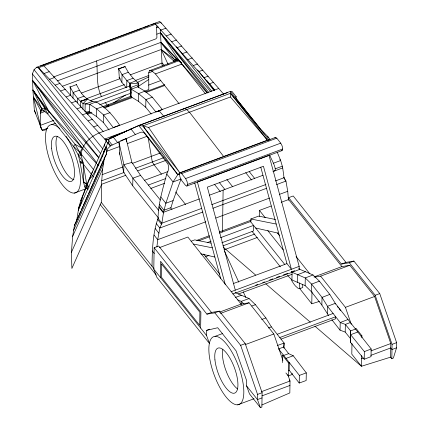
<?xml version="1.0" encoding="UTF-8"?>
<svg xmlns="http://www.w3.org/2000/svg" width="429" height="429" viewBox="0 0 429 429"><rect width="100%" height="100%" fill="white"/><g stroke="black" fill="none" stroke-linecap="round" stroke-linejoin="round"><path stroke-width="0.64" d="M136.004 80.818L129.703 83.183L129.649 86.379M162.162 66.13L160.317 29.585M250.831 221.997L250.868 218.988L258.612 216.109L275.504 219.487M144.455 91.173L148.799 89.554L148.702 72.86L149.496 70.688L176.925 60.478L178.437 60.682M96.466 163.551L48.654 111.057L44.637 107.969L41.785 108.703L40.76 110.585L40.38 113.17L40.187 125.44L40.524 125.906L40.54 124.571M40.739 111.921L40.76 110.585L33.408 97.056L40.524 125.906L34.363 110.553L32.91 89.999L32.379 73.911L34.068 69.702L36.712 67.23L159.727 21.45L161.304 23.23M80.566 106.505L80.647 101.271L86.953 98.943M152.027 266.259C152.268 250.241 152.601 233.607 158.038 218.388C158.301 203.169 162.913 188.599 166.736 174.008C168.511 170.973 169.342 167.31 167.9 163.964L144.546 133.296L143.42 132.427L142.101 132.127L140.562 132.304L135.355 134.513L110.618 145.737L107.695 148.707L106.312 153.271M153.802 269.112L154.14 247.726L158.709 246.026L211.47 312.441L219.401 311.138L245.227 343.64L262.114 392.712L261.888 407.094L260.349 407.55L249.463 393.849L246.578 385.886L246.659 380.711L236.106 350.901L217.712 327.745L206.649 330.351L206.569 335.521L209.454 343.484L156.687 277.075L153.802 269.112L206.569 335.521M160.328 277.322L160.58 261.304L200.895 312.049L200.643 328.067M222.463 231.971L223.123 190.106M259.357 216.264L259.448 210.403L271.241 206.017M154.14 247.726L206.901 314.141L214.832 312.838L240.658 345.34L257.545 394.412L257.464 399.587L260.349 407.55M282.47 362.602L282.582 355.373L283.408 355.067M341.881 266.591L288.62 199.549L288.647 197.667L293.216 195.967L345.978 262.382L353.909 261.073L379.735 293.581L396.621 342.653L396.541 347.828L393.372 358.043L391.827 358.735L390.572 357.159L390.787 343.527L374.597 296.482L349.812 265.288L341.881 266.591L313.953 276.984M292.128 373.321L292.111 374.512L288.272 375.938L288.476 362.87L282.582 355.373M234.974 292.01L235.853 292.9L249.083 298.536L255.437 304.708L265.883 317.964L271.375 326.877L284.127 343.071L283.628 347.077L288.647 353.657L293.254 355.764L306.301 372.892L306.14 380.539L299.211 383.038L289.178 370.27L289.302 362.564L288.476 362.87M299.126 269.047L299.169 266.388L268.994 155.303M319.391 301.41L311.786 303.786L311.974 291.811M351.968 343.447L351.801 354.15L361.433 366.269L390.572 357.159M361.599 355.646L361.433 366.269L314.865 326.12M361.894 337.784L361.926 335.859L356.032 328.362L355.207 328.668M391.827 358.735L392.052 344.353L375.166 295.281L349.34 262.773L341.409 264.082L288.647 197.667M268.972 140.455L267.455 140.176L230.432 96.981L230.464 91.345L138.31 125.643L107.818 139.527L104.724 139.076L55.148 85.151L38.572 67.771L36.712 67.23M72.989 98.23L73.112 92.492L69.906 86.61M77.59 102.955L77.687 98.493L73.112 92.492L79.462 90.203C83.103 96.418 88.61 101.512 96.101 101.925C106.07 107.314 113.412 115.964 119.686 125.209L113.208 127.542L103.614 114.956L96.595 108.827L89.752 104.349L83.028 103.662L77.687 98.493L84.036 96.203M82.899 109.4L83.028 103.662L87.221 99.292M85.039 111.084L85.194 104.07L92.857 101.308M109.041 129.949L103.448 122.603L96.428 116.479L89.586 112.001L89.752 104.349L96.101 101.925M96.428 116.479L96.595 108.827L103.078 106.494M103.448 122.603L103.614 114.956L110.097 112.618M126.276 87.752L121.879 82.33L122.045 74.678L118.538 68.613M158.628 218.2L132.717 185.816L123.708 172.335L123.874 164.688L118.903 141.827M126.694 87.607L126.845 80.593L122.045 74.678L128.303 72.276L133.103 78.191L138.706 83.264L138.61 87.725M130.089 88.084L130.185 83.623L126.845 80.593L133.103 78.191M131.06 96.825L130.673 95.147L130.84 87.495L130.185 83.623L138.706 83.264L137.747 86.808L131.226 89.178L131.06 96.825L138.374 101.265L145.737 107.266L151.19 113.991M132.717 185.816L132.883 178.164L123.874 164.688L131.896 162.425L140.578 175.391L160.366 200.08M138.336 87.146L138.39 84.593L130.84 87.495L131.226 89.178L138.54 93.613L145.903 99.614L155.968 112.028L162.355 109.572L152.29 97.158L144.927 91.162L137.747 86.808M138.374 101.265L138.54 93.613L144.927 91.162M145.737 107.266L145.903 99.614L152.29 97.158M241.157 304.552L241.227 301.367L237.698 299.86M284.019 348.171L284.127 343.071L277.434 345.484M328.571 315.529L321.863 305.04L311.449 291.768L305.116 285.591L291.924 279.944L292.09 272.292L291.216 271.401M297.485 282.325L297.651 274.673L305.384 271.702M299.211 383.038L299.378 375.386L278.56 348.9L283.628 347.077M305.116 285.591L305.282 277.944L313.031 274.968L319.369 281.14L329.799 294.407L335.285 303.319L371.182 348.986L371.015 356.633L364.194 359.255L350.504 342.369L350.627 330.909L345.366 324.421L340.218 322.517L327.504 306.311L322.029 297.394L311.615 284.121L305.282 277.944L292.09 272.292L232.84 293.988M311.449 291.768L311.615 284.121L319.369 281.14M321.863 305.04L322.029 297.394L329.799 294.407M327.338 313.958L327.504 306.311L335.285 303.319L335.269 304.102M350.461 338.561L345.2 332.073L340.052 330.169L340.218 322.517L348.021 319.519M345.2 332.073L345.366 324.421L350.364 322.501M350.504 342.369L350.627 330.909L355.507 329.043M364.194 359.255L364.36 351.608L350.665 334.722L357.813 331.982M80.282 205.706L82.717 196.273L91.742 173.343L106.59 139.977L108.655 139.35L109.02 140.133L108.687 141.13L94.514 172.388L91.527 177.038L88.535 180.545L80.781 200.627L78.807 207.507L76.582 221.128L74.464 225.263L72.646 236.433L71.423 252.306L71.879 268.457L101.367 202.188L101.421 184.888L102.644 169.015L104.467 157.845L106.349 154.236L106.676 149.828L105.952 146.514L104.043 150.793L103.416 154.124L78.223 210.328M187.511 184.427L187.194 185.725A4.617 1.646 69.6 0 1 186.674 186.068L185.478 185.312L181.526 180.33L180.352 178.105A4.617 1.646 69.6 0 1 179.869 176.534L179.601 174.469L179.923 173.16A4.617 1.646 69.6 0 1 180.432 172.828L181.628 173.589L185.585 178.566L186.76 180.791A4.617 1.646 69.6 0 1 187.237 182.368L187.511 184.427L282.652 149.019L282.379 146.959A4.617 1.646 69.6 0 0 281.901 145.383L280.727 143.157L276.769 138.176L275.574 137.419A4.617 1.646 69.6 0 0 275.064 137.747L274.93 138.004M282.652 149.019L282.325 150.332A4.617 1.646 69.6 0 1 281.815 150.659L281.129 150.397M45.297 111.342L40.38 113.17L40.76 110.585L43.962 110.982L47.769 113.975L73.504 146.369L79.853 152.392L93.806 169.9M156.907 246.965L157.716 239.688L159.845 228.019L161.872 223.209L163.551 212.275L165.841 203.271L173.059 181.966L177.788 174.673L179.848 172.785L267.455 140.176L230.507 93.291L142.895 125.901L138.31 125.643M45.973 108.993L32.91 89.999L44.637 107.969L43.962 110.982L41.785 108.703L32.91 89.999L48.654 111.057L75.113 144.358L73.504 146.369L78.196 154.837L79.928 161.261L83.601 182.513L84.819 187.071L88.106 189.318L86.653 183.966L82.99 162.291L81.14 155.459C81.537 144.809 89.87 136.803 99.228 132.952L218.758 88.471L223.659 94.187M106.113 142.38L106.59 139.977M53.614 76.936L155.904 38.867L156.923 37.564L156.596 27.681L157.009 25.735M104.338 146.45L104.853 144.064L104.612 144.417M166.736 174.008L173.059 181.966L181.043 178.995L173.112 200.568L170.94 207.652L170.919 208.805L172.067 209.105M174.85 61.658L173.836 61.063L174.324 59.374L160.741 42.423L57.347 80.904M106.885 106.741L108.199 106.548L108.457 104.596L130.802 96.262M88.535 180.545L92.374 171.916M80.781 200.627L82.717 196.273M78.807 207.507L80.775 203.083M78.335 209.583L80.314 205.137M103.904 152.123L106.177 147.072M103.705 153.067L106.231 147.383M74.464 225.263L80.684 211.293M81.22 210.076L82.845 206.435M83.387 205.218L87.977 194.895M88.519 193.677L93.114 183.355M93.656 182.137L98.252 171.814M98.793 170.603L99.603 168.779M100.145 167.562L103.384 160.274M103.925 159.062L104.467 157.845M76.115 222.034L106.349 154.236M73.659 230.196L103.662 162.784M72.646 236.433L102.644 169.015M71.423 252.306L101.421 184.888M40.551 112.704L41.42 110.913L41.785 108.703L33.408 97.056M98.037 44.654L98.22 44.343L99.635 45.045M84.819 187.071L86.653 183.966L83.473 181.612L83.221 164.028L80.041 162.414L82.99 162.291L78.196 154.837L82.427 148.375L32.593 80.411L48.654 111.057L47.769 113.975L44.637 107.969M274.179 171.101L275.348 169.938C275.005 164.591 271.278 159.733 269.6 154.708M235.355 97.646L236.336 96.933L231.842 91.275L230.464 91.345M113.76 102.837L125.434 95.04M138.213 86.502L148.777 79.445M157.357 111.733L158.993 110.709L163.98 116.398M183.473 108.966L184.384 108.494L186.701 109.593L189.5 112.216L223.648 156.483M136.915 82.615L148.917 76.866M110.934 138.31L128.099 130.357M129.301 129.805L138.771 125.638M261.851 404.992L289.832 392.921L290.02 381.027L287.859 374.758M292.09 272.292L299.817 269.321L313.031 274.968M364.36 351.608L371.182 348.986M139.581 125.316L227.692 92.546M70.142 87.044L76.453 84.588M120.64 140.669L126.11 138.61L126.512 141.876M40.219 66.173L86.846 48.815M88.09 48.354L142.181 28.223M143.425 27.762L149.019 25.676M150.885 24.984L155.861 23.134M38.572 67.771L160.698 22.319L218.758 88.471M156.596 27.681L158.403 27.011M44.096 73.531L49.217 71.627L103.185 131.478M155.437 24.276L160.827 30.089L165.943 28.185M156.81 34.181L160.425 32.835L210.778 91.774M49.625 79.322L54.606 77.472M160.827 30.089L166.216 35.929L171.198 34.073M55.148 85.151L59.996 83.344M166.216 35.929L171.611 41.806L176.458 39.999M62.232 86.326L161.24 49.48L174.324 59.374L176.925 60.478L173.836 61.063L161.24 49.48L168.104 64.425M60.666 91.007L65.39 89.248M171.611 41.806L177 47.71L181.73 45.951M66.184 96.9L70.785 95.19M177 47.71L182.395 53.652L187.001 51.936M81.36 93.061L120.206 78.604M130.234 74.871L162.189 62.977L164.302 65.46M149.496 70.688L151.769 70.86L178.941 60.746L181.446 62.966M148.702 72.86L152.392 71.482M71.697 102.826L76.185 101.158M182.395 53.652L187.795 59.62L192.278 57.953M86.165 98.804L124.453 84.556M135.124 80.582L148.933 75.445M151.769 70.86L155.421 73.906L181.832 64.082M90.363 100.665L129.885 85.956L130.909 93.168L99.603 104.815M77.209 108.784L81.58 107.159M187.795 59.62L193.189 65.621L197.565 63.996M96.032 102.161L130.47 89.345M53.711 120.404L40.187 125.44L40.894 127.863L42.24 130.244L44.852 130.126L46.734 129.424M148.52 85.119L160.816 80.545M51.619 124.641L55.341 123.257M82.722 114.779L86.98 113.192M193.189 65.621L198.589 71.654L202.853 70.066M47.871 128.153L42.24 130.244L40.766 126.523M86.637 113.723L91.012 112.092M103.518 107.438L131.655 96.97M145.41 91.849L164.79 84.636M87.505 114.248L91.892 112.618M104.44 107.947L132.035 97.678M145.833 92.541L164.65 85.537M88.224 120.806L92.38 119.257M198.589 71.654L203.995 77.719L208.151 76.169M93.731 126.861L97.785 125.354M203.995 77.719L209.395 83.816L213.449 82.304M130.48 129.494L104.724 139.076L106.312 141.077M124.716 132.057L112.301 136.679L109.492 138.358L110.371 138.578L107.818 139.527M179.676 173.97L177.788 174.673L142.895 125.901L148.568 127.445L230.432 96.981M106.864 151.239L119.391 146.579L118.892 142.004M127.375 143.602L147.222 136.218M102.188 174.646L122.774 166.983M132.132 163.503L160.199 153.056M101.689 180.791L124.179 172.42M135.425 168.238L163.54 157.775M74.346 193.077L87.382 188.224M101.292 184.411L125.777 175.295M137.709 170.855L165.964 160.339M144.514 180.309L167.669 171.691M180.234 172.876L275.375 137.468M148.316 185.044L165.83 178.523M181.628 173.589L276.769 138.176M150.745 188.454L164.511 183.328M185.585 178.566L280.727 143.157M268.366 155.534L197.394 181.955L225.284 284.641M186.872 186.02L282.014 150.611M173.112 200.568L165.841 203.271L160.773 196.89M273.391 163.245L280.663 160.537L277.225 152.161M170.94 207.652L163.996 210.237L159.347 204.386M275.364 168.785L282.309 166.2L280.663 160.537L279.88 159.556M199.464 198.911L163.551 212.275L159.03 206.585M209.427 195.2L262.972 175.273M272.935 171.568L282.695 167.932L282.309 166.2M201.764 208.36L161.872 223.209L158.038 218.388M211.738 204.644L265.975 184.459M275.321 180.979L284.052 177.735L282.695 167.932M202.917 211.99L159.845 228.019L156.167 223.391M212.907 208.269L266.597 188.288M276.582 184.572L285.945 181.086L284.052 177.735M205.845 221.772L157.716 239.688L154.038 235.054M215.846 218.05L269.605 198.042M279.606 194.321L287.73 191.296L285.945 181.086L284.722 179.542M159.298 247.678L187.848 237.049L241.114 304.097L249.045 302.788L273.831 333.987L282.893 360.333M281.172 202.322L288.62 199.549M191.178 241.205L194.75 239.875L210.993 243.125M196.75 240.385L209.304 235.714M219.342 231.976L251.356 220.061M198.756 240.792L209.363 236.846M219.348 233.129L250.547 221.52M207.395 242.573L211.138 241.178M220.501 237.693L253.566 225.386L253.609 230.936L221.788 242.782M222.871 245.892L254.885 233.977M205.223 256.858L208.987 255.459M224.056 249.85L257.336 237.462M233.312 283.574L286.937 263.62L291.42 269.267L263.444 166.264L207.33 187.151L235.306 290.154M231.134 291.704L299.169 266.388M255.786 285.178L257.668 284.475M262.693 282.604L264.58 281.901M269.605 280.03L272.742 278.861M276.512 277.461L279.654 276.292M283.424 274.887L287.821 273.252M291.586 271.852L294.728 270.683M206.901 314.141L211.47 312.441M341.409 264.082L345.978 262.382M214.832 312.838L219.401 311.138M349.34 262.773L353.909 261.073M219.391 312.178L241.114 304.097M220.495 313.417L249.045 302.788M314.698 277.123L320.645 276.142L349.812 265.288M291.741 279.408L291.763 280.711L293.758 283.853L295.415 285.961L298.032 288.288L299.866 288.615L302.788 287.527L302.563 284.363M206.649 330.351L209.77 329.188M214.977 336.379L222.517 333.569M240.658 345.34L245.227 343.64M375.166 295.281L379.735 293.581M245.281 344.61L273.831 333.987M320.645 276.142L345.431 307.341L374.597 296.482M277.209 334.277L333.119 313.47M279.778 337.548L335.687 316.741L335.655 318.779L281.006 339.119M361.105 336.164L361.926 335.859M288.358 370.576L289.178 370.27M261.47 391.656L290.02 381.027L289.216 379.955M370.929 350.917L390.787 343.527M257.545 394.412L262.114 392.712M392.052 344.353L396.621 342.653M237.709 404.81A36.213 12.913 69.6 0 0 232.18 352.531A36.213 12.913 69.6 0 0 209.143 354.44A36.213 12.913 69.6 0 0 237.709 404.81L254.038 398.734M262.022 395.849L289.95 385.451M361.55 358.805L363.411 358.113M370.86 355.341L390.717 347.946L391.972 349.528L396.541 347.828M262.033 397.887L257.464 399.587L246.578 385.886M86.733 112.666L89.216 111.744M102.874 106.671L108.457 104.596M80.647 101.362L86.953 99.029L80.647 101.405M118.683 68.871L124.989 66.554M238.309 294.01L292.047 274.319M283.703 355.448L288.647 353.657M286.014 358.381L293.254 355.764M140.578 175.391L132.883 178.164L158.794 210.548M235.392 297.447L241.43 295.275M249.083 298.536L241.227 301.367L243.945 304.011M251.807 306.016L255.437 304.708M261.636 319.498L265.883 317.964M268.339 327.971L271.375 326.877M299.378 375.386L306.301 372.892M178.464 60.371L176.56 58.87L174.324 59.374L178.941 60.746M236.336 96.933L235.398 97.008L236.561 99.051L260.805 129.386L267.712 136.427L270.082 139.414M85.028 111.722L89.586 112.001M250.868 218.988L276.201 224.061M193.506 244.058L212.344 247.828M78.196 154.837L81.14 155.459L79.853 152.392L75.113 144.358L82.427 148.375M255.641 228.003L278.705 233.279M200.751 253.823L214.843 257.046M79.928 161.261L82.99 162.291M173.836 61.063L174.919 61.47M83.601 182.513L86.653 183.966L89.146 187.103M181.124 62.79L176.56 58.87L160.741 42.423L180.244 62.082L206.907 92.734M176.56 58.87L181.462 63.02M223.252 247.131L255.646 275.059M265.771 283.789L310.312 322.195M298.916 268.409L299.817 269.321M287.548 275.493L291.924 279.944M160.741 42.423L177.783 59.937M43.828 65.814L49.217 71.627M97.372 164.532L98.279 165.508M209.395 83.816L214.8 89.94M98.815 157.915L32.593 80.411L96.654 162.688M100.096 159.411L100.949 160.414M230.507 93.291L269.053 140.036L230.593 91.602M205.459 93.822L180.244 62.082L160.425 32.835L208.532 92.192M203.63 254.038L219.793 274.195M226.834 179.445L232.684 186.76M267.793 230.636L283.258 249.962M219.535 182.77L224.925 189.516M250.23 221.208L284.743 264.425M214.462 184.277L220.308 191.591M252.021 231.306L280.394 266.838M206.885 80.609L214.763 90.519M283.698 177.493L284.454 178.443M197.646 69.943L198.477 70.994M199.313 72.04L213.889 90.385M176.432 46.756L211.787 91.264M249.265 171.627L254.681 178.443M245.72 172.667L251.539 179.992M155.421 73.906L179.086 103.689M337.355 306.547L338.175 307.577M338.99 308.607L340.626 310.666M259.448 210.403L265.272 217.739M277.343 232.926L279.424 235.548M296.069 256.499L309.802 273.782M299.324 288.095L311.786 303.786M138.905 125.729L177.788 174.673M130.861 128.856L135.355 134.513M161.513 174.195L154.032 164.779L152.295 161.958L148.075 137.296M175.638 191.977L185.612 204.526M113.192 137.001L117.584 142.53M108.612 140.524L112.178 145.013M105.502 139.211L106.692 140.712M107.888 142.208L110.666 145.715M107.507 142.578L110.285 146.075M158.966 207.346L163.444 212.982M285.912 372.973L288.272 375.938M38.294 67.659L102.981 149.083M157.668 219.482L161.438 224.228M34.068 69.702L100.697 153.566M101.946 155.142L102.778 156.188M32.379 73.911L98.927 157.679M100.177 159.25L101.008 160.296M155.228 228.544L158.907 233.172M94.637 170.94L95.469 171.986M83.221 164.028L91.436 174.372M92.256 175.402L93.49 176.957M152.268 250.938L154.311 253.512M101.19 202.268L154.07 268.833M100.155 204.483L156.247 275.086M142.895 125.901L179.848 172.785L148.568 127.445M160.425 32.835L207.684 92.975M331.853 319.712L340.052 330.169M97.86 164.243L98.67 165.278M105.067 102.236L108.199 106.548M124.796 66.205L128.303 72.276M119.01 77.365L121.879 82.33M34.363 110.553L35.939 113.39M79.853 152.392L81.247 154.928M76.255 84.325L79.462 90.203M101.496 96.632C95.994 85.698 97.839 72.78 96.648 60.918M224.485 251.126L238.787 282.159M243.275 291.897L245.801 297.372M267.712 136.427L268.259 137.65M345.431 307.341L351.254 324.276M39.447 122.26L40.524 125.906M260.757 167.138L286.937 263.62M194.702 182.802L220.624 278.351M126.067 138.535L131.896 162.425M119.444 152.745L123.708 172.335M40.648 126.555L40.894 127.863M130.909 93.168L129.885 85.956M130.239 92.562L130.673 95.147M130.293 88.347L130.738 92.171M287.73 191.296L288.513 200.273M124.989 66.683L118.667 68.833L119.342 77.955M299.469 282.931L299.866 288.615M70.147 86.964L70.721 95.495M119.391 146.579L119.82 154.37M73.901 179.724A23.997 8.559 69.6 0 1 59.717 160.537A23.997 8.559 69.6 0 1 57.395 136.234M66.093 136.358A36.213 12.913 69.6 0 1 77.595 191.414A36.213 12.913 69.6 0 1 48.407 155.834A36.213 12.913 69.6 0 1 59.787 128.673M237.602 388.969A23.997 8.559 69.6 0 1 226.078 370.929A23.997 8.559 69.6 0 1 222.796 349.576M161.535 264.001L161.331 277.086L199.689 325.37L199.893 312.285L161.535 264.001M51.582 148.155A23.997 8.559 69.6 0 0 70.512 181.537A23.997 8.559 69.6 0 0 66.849 146.884A23.997 8.559 69.6 0 0 51.582 148.155M214.945 359.888A23.997 8.559 69.6 0 0 233.875 393.27A23.997 8.559 69.6 0 0 230.212 358.623A23.997 8.559 69.6 0 0 214.945 359.888"/></g></svg>
